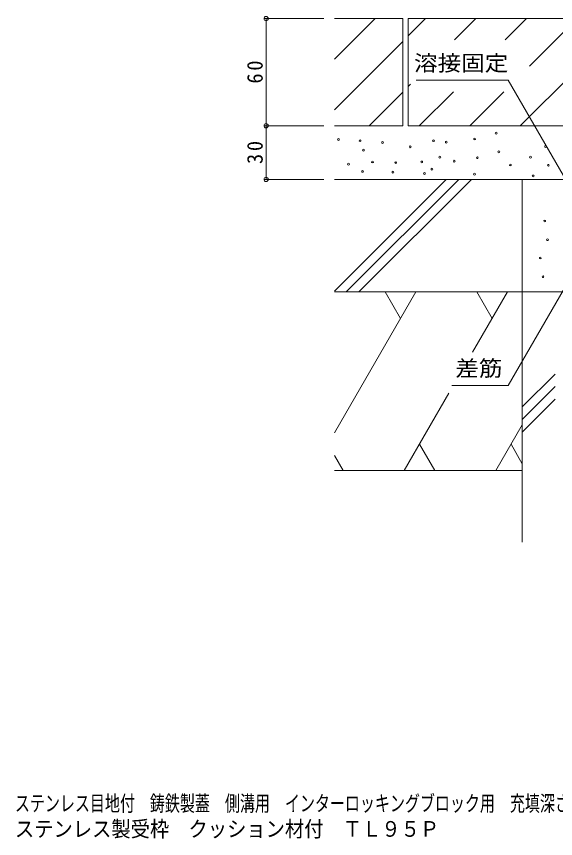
# Model space of a CAD drawing. Units: millimetres at full size, sheet at 1:3; details may follow other scales. Extents: x -1121 to 1153, y -824 to 816.
# Drawn here: x 191.8 to 493.7, y -824.4 to -364.3 of the extents above; entities that cross this region are included whole.
import ezdxf
from ezdxf.enums import TextEntityAlignment as Align

# ---------------------------------------------------------------- set-up
doc = ezdxf.new("R2010")
doc.units = ezdxf.units.MM
doc.header["$LTSCALE"] = 3
doc.header["$PDMODE"] = 32
doc.header["$PDSIZE"] = 2.4
for name, color, linetype, lineweight in [('4-4', 7, 'Continuous', 9), ('4-5', 7, 'Continuous', 9), ('4-6', 6, 'Continuous', 5), ('4-E', 7, 'Continuous', 9), ('F-5_F-5ﾚｲﾔ', 2, 'Continuous', 9)]:
    doc.layers.add(name, color=color, linetype=linetype, lineweight=lineweight)
doc.styles.add('ＭＳ ゴシック', font='')
doc.styles.get('ＭＳ ゴシック').set_extended_font_data('MS Gothic')

msp = doc.modelspace()

# ---------------------------------------------------------------- linework, layer by layer
at = {"layer": '4-4'}
for p, q in [((330.706, -365.465), (363.871, -365.465)), ((331.606, -365.465), (331.606, -425.465)), ((330.706, -425.465), (363.871, -425.465)), ((331.606, -425.465), (331.606, -455.465)), ((330.706, -455.465), (363.871, -455.465))]:
    msp.add_line(p, q, dxfattribs=at)
for p in [(331.606, -365.465), (331.606, -425.465), (331.606, -455.465)]:
    msp.add_point(p, dxfattribs=at)
at = {"layer": '4-5'}
for p, q in [((467.204, -399.974), (415.538, -399.974)), ((507.613, -469.964), (467.204, -399.974)), ((507.613, -500.851), (467.227, -570.801)), ((467.227, -570.801), (435.558, -570.801))]:
    msp.add_line(p, q, dxfattribs=at)
at = {"layer": '4-6'}
for p, q in [((369.871, -518.027), (432.434, -455.465)), ((524.072, -455.465), (369.871, -455.465)), ((376.505, -518.465), (439.505, -455.465)), ((383.576, -518.465), (446.576, -455.465)), ((475.072, -518.465), (475.072, -455.465)), ((415.398, -518.465), (369.871, -597.318)), ((398.35, -518.465), (406.874, -533.228)), ((466.7, -518.465), (447.209, -552.223)), ((449.652, -518.465), (458.176, -533.228)), ((475.072, -518.465), (475.072, -658.465)), ((475.072, -582.827), (493.505, -564.394)), ((475.072, -589.898), (493.505, -571.465)), ((433.951, -575.187), (408.965, -618.465)), ((475.072, -596.969), (493.505, -578.536)), ((475.072, -592.822), (460.267, -618.465)), ((417.488, -603.701), (426.012, -618.465)), ((468.791, -603.701), (475.072, -614.58)), ((369.871, -610.084), (374.71, -618.465)), ((475.072, -618.465), (369.871, -618.465))]:
    msp.add_line(p, q, dxfattribs=at)
msp.add_lwpolyline([(575.072, -518.465), (475.072, -518.465), (369.871, -518.465)], dxfattribs=at)
at = {"layer": '4-E', "color": 2}
for p, q in [((369.871, -365.465), (408.071, -365.465)), ((369.871, -388.258), (392.664, -365.465)), ((408.071, -365.465), (408.071, -425.465)), ((411.071, -375.205), (420.812, -365.465)), ((411.071, -365.465), (521.071, -365.465)), ((411.071, -365.465), (411.071, -425.465)), ((437.128, -377.433), (449.096, -365.465)), ((465.412, -377.433), (477.38, -365.465)), ((479.082, -392.047), (505.664, -365.465)), ((369.871, -416.542), (408.071, -378.342)), ((473.949, -425.465), (521.071, -378.342)), ((411.071, -403.489), (412.376, -402.185)), ((389.233, -425.465), (408.071, -406.626)), ((417.38, -425.465), (436.453, -406.392)), ((445.664, -425.465), (464.737, -406.392)), ((369.871, -425.465), (408.071, -425.465)), ((411.071, -425.465), (521.071, -425.465))]:
    msp.add_line(p, q, dxfattribs=at)
at = {"layer": '4-E'}
for centre in [(448.34, -432.864), (460.407, -429.563), (372.085, -433.12), (384.197, -433.803), (396.821, -434.826), (412.345, -437.214), (425.31, -433.803), (432.475, -434.656), (488.117, -437.052), (386.074, -439.091), (461.942, -440.054), (391.191, -445.744), (404.156, -446.085), (418.731, -445.703), (428.892, -443.015), (436.992, -445.268), (449.875, -443.356), (479.63, -443.044), (377.715, -446.938), (385.622, -450.974), (424.456, -449.754), (468.394, -447.424), (489.653, -447.544), (402.598, -451.418), (420.24, -452.195), (448.311, -452.527), (481.165, -453.535), (487.618, -478.743), (489.154, -489.234), (485.122, -499.464), (486.657, -509.955)]:
    msp.add_circle(centre, 0.5, dxfattribs=at)

# ---------------------------------------------------------------- texts
at = {"layer": '4-4', "color": 2, "char_height": 8.798, "attachment_point": 7, "rotation": 90, "style": 'ＭＳ ゴシック'}
for s, insert in [('\\T1.27;\\W0.95;60', (329.806, -401.84)), ('\\T1.27;\\W0.95;30', (329.806, -446.84))]:
    msp.add_mtext(s, dxfattribs=dict(at, insert=insert))
at = {"layer": '4-5', "color": 2, "style": 'ＭＳ ゴシック', "width": 1.1}
for s, p in [('溶接固定', (414.419, -397.404)), ('差筋', (437.537, -568.232))]:
    msp.add_text(s, height=8.798, dxfattribs=at).set_placement(p, align=Align.BOTTOM_LEFT)
at = {"layer": 'F-5_F-5ﾚｲﾔ', "style": 'ＭＳ ゴシック'}
for s, width, p in [('ステンレス目地付\u3000鋳鉄製蓋\u3000側溝用\u3000インターロッキングブロック用\u3000充填深さ７５ｍｍ ＳＩＭ－２－３５６０（Ｐ＝１０）', 0.7, (190.916, -811.723)), ('ステンレス製受枠\u3000クッション材付\u3000ＴＬ９５Ｐ', 0.9, (190.916, -826.038))]:
    msp.add_text(s, height=8.798, dxfattribs=dict(at, width=width)).set_placement(p, align=Align.BOTTOM_LEFT)

doc.saveas('drawing.dxf')
